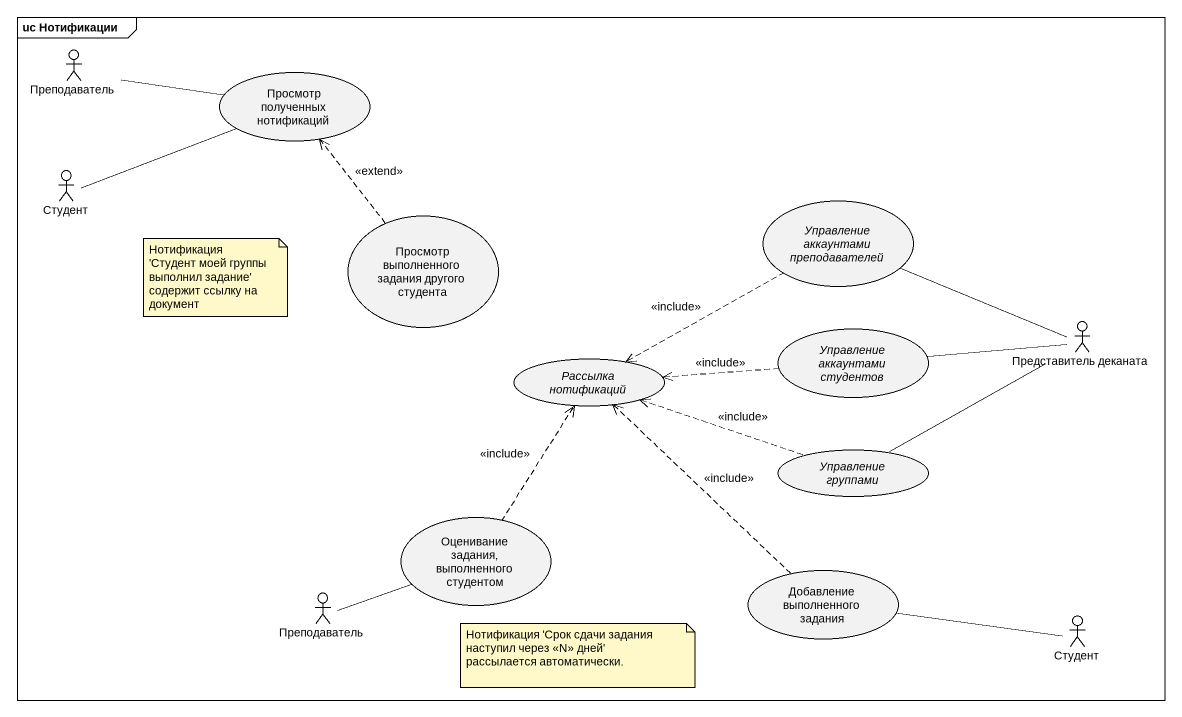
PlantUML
@startuml
mainframe uc Нотификации
actor Преподаватель
usecase "Просмотр полученных нотификаций" as Просмотр_полученных
actor Студент
usecase "Просмотр выполненного задания другого студента" as Просмотр_выполненного
usecase "Управление аккаунтами преподавателей" as Управление_аккаунтами
usecase "Управление аккаунтами студентов" as Управление_аккаунтами_2
actor "Представитель деканата" as Представитель_деканата
usecase "Рассылка нотификаций" as Рассылка_нотификаций
usecase "Управление группами" as Управление_группами
usecase "Оценивание задания, выполненного студентом" as Оценивание_задания
usecase "Добавление выполненного задания" as Добавление_выполненного
actor "Преподаватель" as Преподаватель_2
actor "Студент" as Студент_2
Преподаватель -right- Просмотр_полученных
Студент -right- Просмотр_полученных
Просмотр_выполненного .up.> Просмотр_полученных : <<extend>>
Управление_аккаунтами .left.> Рассылка_нотификаций : <<include>>
Управление_аккаунтами_2 .left.> Рассылка_нотификаций : <<include>>
Представитель_деканата -left- Управление_аккаунтами
Представитель_деканата -left- Управление_аккаунтами_2
Представитель_деканата -left- Управление_группами
Управление_группами .left.> Рассылка_нотификаций : <<include>>
Оценивание_задания .up.> Рассылка_нотификаций : <<include>>
Добавление_выполненного .up.> Рассылка_нотификаций : <<include>>
Преподаватель_2 -right- Оценивание_задания
Студент_2 -left- Добавление_выполненного
note as N1
  Нотификация 'Студент моей группы выполнил задание' содержит ссылку на документ
end note
note as N2
  Нотификация 'Срок сдачи задания наступил через <<N>> дней' рассылается автоматически.
end note
@enduml
